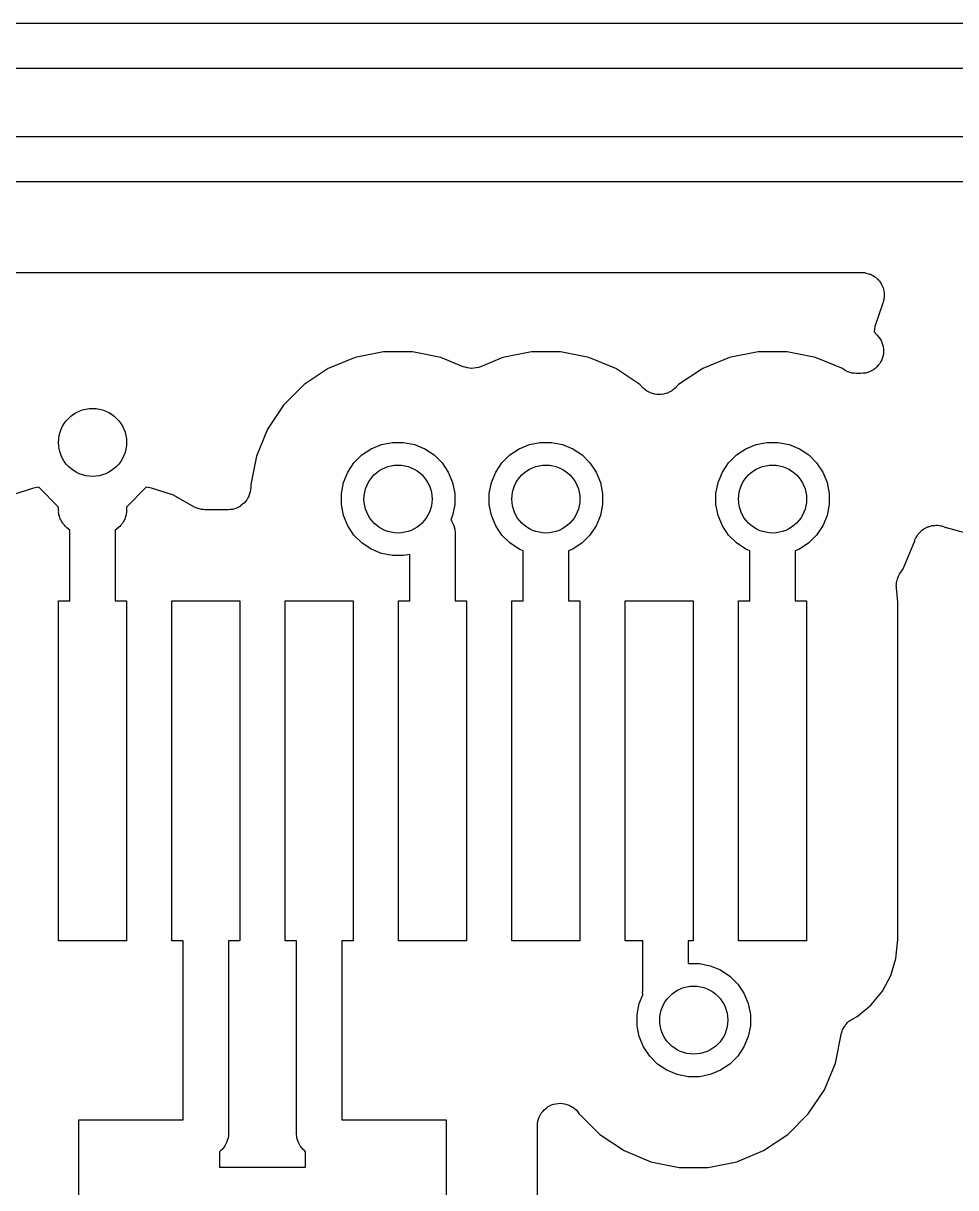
# Model space of a CAD drawing. Extents: x 4.8 to 7.88, y -6.14 to -3.94.
# Drawn here: x 6.9171 to 7.0791, y -4.8047 to -4.6024 of the extents above; entities that cross this region are included whole.
import ezdxf

# ---------------------------------------------------------------- set-up
doc = ezdxf.new("R2010")
doc.units = 0
doc.header["$MEASUREMENT"] = 0
doc.layers.add('BLACK', color=7, linetype='CONTINUOUS')

msp = doc.modelspace()

# ---------------------------------------------------------------- linework, layer by layer
at = {"layer": 'BLACK', "linetype": 'CONTINUOUS'}
for p, q in [((6.62618, -4.60236), (7.08465, -4.60236)), ((7.08465, -4.61024), (6.62761, -4.61024)), ((6.62798, -4.62205), (7.08465, -4.62205)), ((7.08465, -4.62992), (6.62941, -4.62992)), ((6.63757, -4.64567), (7.06271, -4.64567)), ((7.06271, -4.64567), (7.06276, -4.64567)), ((7.06276, -4.64567), (7.063, -4.6457)), ((7.063, -4.6457), (7.06323, -4.6457)), ((7.06323, -4.6457), (7.06338, -4.64574)), ((7.06338, -4.64574), (7.06353, -4.64576)), ((7.06353, -4.64576), (7.06375, -4.64583)), ((7.06375, -4.64583), (7.06397, -4.64588)), ((7.06397, -4.64588), (7.06411, -4.64594)), ((7.06411, -4.64594), (7.06426, -4.64599)), ((7.06426, -4.64599), (7.06446, -4.6461)), ((7.06446, -4.6461), (7.06467, -4.64619)), ((7.06467, -4.64619), (7.0648, -4.64628)), ((7.0648, -4.64628), (7.06493, -4.64636)), ((7.06493, -4.64636), (7.06511, -4.64651)), ((7.06511, -4.64651), (7.0653, -4.64664)), ((7.0653, -4.64664), (7.06541, -4.64675)), ((7.06541, -4.64675), (7.06552, -4.64685)), ((7.06552, -4.64685), (7.06567, -4.64703)), ((7.06567, -4.64703), (7.06583, -4.6472)), ((7.06583, -4.6472), (7.06591, -4.64733)), ((7.06591, -4.64733), (7.066, -4.64745)), ((7.066, -4.64745), (7.06611, -4.64766)), ((7.06611, -4.64766), (7.06623, -4.64785)), ((7.06623, -4.64785), (7.06629, -4.648)), ((7.06629, -4.648), (7.06636, -4.64813)), ((7.06636, -4.64813), (7.06643, -4.64835)), ((7.06643, -4.64835), (7.06651, -4.64857)), ((7.06657, -4.6504), (7.0665, -4.65062)), ((7.06651, -4.64857), (7.06653, -4.64872)), ((7.06653, -4.64872), (7.06658, -4.64887)), ((7.06658, -4.65025), (7.06657, -4.6504)), ((7.06658, -4.64887), (7.0666, -4.6491)), ((7.06662, -4.6501), (7.06658, -4.65025)), ((7.0666, -4.6491), (7.06664, -4.64933)), ((7.06665, -4.64963), (7.06662, -4.64986)), ((7.06662, -4.64986), (7.06662, -4.6501)), ((7.06664, -4.64933), (7.06663, -4.64948)), ((7.06663, -4.64948), (7.06665, -4.64963)), ((7.06632, -4.65118), (7.06502, -4.65508)), ((7.06634, -4.65113), (7.06632, -4.65118)), ((7.06638, -4.65099), (7.06634, -4.65113)), ((7.06645, -4.65085), (7.06638, -4.65099)), ((7.0665, -4.65062), (7.06645, -4.65085)), ((7.06502, -4.65508), (7.06489, -4.65601)), ((7.06489, -4.65601), (7.06538, -4.65651)), ((7.06538, -4.65651), (7.06541, -4.65654)), ((7.06541, -4.65654), (7.06541, -4.65654)), ((7.06541, -4.65654), (7.06541, -4.65654)), ((7.06541, -4.65654), (7.06542, -4.65655)), ((7.06542, -4.65655), (7.06566, -4.65684)), ((7.06566, -4.65684), (7.06589, -4.65714)), ((7.06589, -4.65714), (7.0659, -4.65714)), ((7.0659, -4.65714), (7.0659, -4.65715)), ((7.0659, -4.65715), (7.06608, -4.65749)), ((7.06608, -4.65749), (7.06625, -4.65782)), ((7.06625, -4.65782), (7.06625, -4.65782)), ((7.06625, -4.65782), (7.06625, -4.65783)), ((7.06625, -4.65783), (7.06636, -4.65819)), ((7.06636, -4.65819), (7.06647, -4.65855)), ((7.06647, -4.65855), (7.06647, -4.65856)), ((7.06647, -4.65856), (7.06647, -4.65857)), ((7.06647, -4.65857), (7.0665, -4.65893)), ((6.97472, -4.66043), (6.97007, -4.66236)), ((6.97967, -4.65945), (6.97472, -4.66043)), ((6.98471, -4.65945), (6.97967, -4.65945)), ((6.98965, -4.66043), (6.98471, -4.65945)), ((6.99352, -4.66204), (6.98965, -4.66043)), ((7.00041, -4.66043), (6.99654, -4.66204)), ((7.00535, -4.65945), (7.00041, -4.66043)), ((7.01039, -4.65945), (7.00535, -4.65945)), ((7.01534, -4.66043), (7.01039, -4.65945)), ((7.02, -4.66236), (7.01534, -4.66043)), ((7.03978, -4.66043), (7.03512, -4.66236)), ((7.04472, -4.65945), (7.03978, -4.66043)), ((7.04976, -4.65945), (7.04472, -4.65945)), ((7.05471, -4.66043), (7.04976, -4.65945)), ((7.05937, -4.66236), (7.05471, -4.66043)), ((7.06634, -4.66045), (7.06623, -4.66082)), ((7.06645, -4.6601), (7.06634, -4.66045)), ((7.0665, -4.6597), (7.06645, -4.66008)), ((7.06645, -4.66008), (7.06645, -4.66009)), ((7.06645, -4.66009), (7.06645, -4.6601)), ((7.0665, -4.65893), (7.06654, -4.65932)), ((7.06654, -4.65933), (7.0665, -4.6597)), ((7.06654, -4.65932), (7.06653, -4.65933)), ((7.06653, -4.65933), (7.06654, -4.65933)), ((6.97007, -4.66236), (6.96588, -4.66516)), ((6.99387, -4.66214), (6.99352, -4.66204)), ((6.99422, -4.66225), (6.99387, -4.66214)), ((6.99424, -4.66225), (6.99422, -4.66225)), ((6.99426, -4.66226), (6.99424, -4.66225)), ((6.99462, -4.6623), (6.99426, -4.66226)), ((6.99498, -4.66234), (6.99462, -4.6623)), ((6.995, -4.66233), (6.99498, -4.66234)), ((6.99502, -4.66234), (6.995, -4.66233)), ((6.99538, -4.6623), (6.99502, -4.66234)), ((6.99575, -4.66227), (6.99538, -4.6623)), ((6.99577, -4.66226), (6.99575, -4.66227)), ((6.99579, -4.66226), (6.99577, -4.66226)), ((6.99614, -4.66216), (6.99579, -4.66226)), ((6.99649, -4.66206), (6.99614, -4.66216)), ((6.99652, -4.66204), (6.99649, -4.66206)), ((6.99653, -4.66204), (6.99652, -4.66204)), ((6.99654, -4.66204), (6.99653, -4.66204)), ((6.99653, -4.66204), (6.99653, -4.66204)), ((7.02419, -4.66516), (7.02, -4.66236)), ((7.03512, -4.66236), (7.03093, -4.66516)), ((7.05967, -4.66256), (7.05937, -4.66236)), ((7.05999, -4.66274), (7.05967, -4.66256)), ((7.06477, -4.66258), (7.06443, -4.66275)), ((7.06478, -4.66257), (7.06477, -4.66257)), ((7.06477, -4.66257), (7.06477, -4.66258)), ((7.06507, -4.66233), (7.06478, -4.66257)), ((7.06536, -4.66209), (7.06507, -4.66233)), ((7.06537, -4.66209), (7.06536, -4.66209)), ((7.06561, -4.66179), (7.06537, -4.66208)), ((7.06537, -4.66208), (7.06537, -4.66209)), ((7.06585, -4.6615), (7.06561, -4.66179)), ((7.06586, -4.6615), (7.06585, -4.6615)), ((7.06604, -4.66115), (7.06586, -4.66149)), ((7.06586, -4.66149), (7.06586, -4.6615)), ((7.06622, -4.66083), (7.06604, -4.66115)), ((7.06623, -4.66082), (7.06622, -4.66082)), ((7.06622, -4.66082), (7.06622, -4.66083)), ((7.06031, -4.66291), (7.05999, -4.66274)), ((7.06033, -4.66292), (7.06031, -4.66291)), ((7.06035, -4.66293), (7.06033, -4.66292)), ((7.06069, -4.66303), (7.06035, -4.66293)), ((7.06104, -4.66314), (7.06069, -4.66303)), ((7.06106, -4.66314), (7.06104, -4.66314)), ((7.06108, -4.66315), (7.06106, -4.66314)), ((7.06144, -4.66319), (7.06108, -4.66315)), ((7.0618, -4.66323), (7.06144, -4.66319)), ((7.06185, -4.66323), (7.0618, -4.66323)), ((7.06186, -4.66323), (7.06185, -4.66323)), ((7.06185, -4.66323), (7.06185, -4.66323)), ((7.06185, -4.66323), (7.06185, -4.66323)), ((7.0626, -4.66323), (7.06186, -4.66323)), ((7.06298, -4.66319), (7.0626, -4.66323)), ((7.06335, -4.66316), (7.06298, -4.66319)), ((7.06336, -4.66315), (7.06335, -4.66316)), ((7.06373, -4.66304), (7.06336, -4.66315)), ((7.06336, -4.66315), (7.06336, -4.66315)), ((7.06409, -4.66294), (7.06373, -4.66304)), ((7.0641, -4.66293), (7.06409, -4.66293)), ((7.06409, -4.66293), (7.06409, -4.66294)), ((7.06443, -4.66275), (7.0641, -4.66293)), ((6.96588, -4.66516), (6.96231, -4.66873)), ((7.02478, -4.66575), (7.02419, -4.66516)), ((7.02506, -4.66598), (7.02478, -4.66575)), ((7.02535, -4.66622), (7.02506, -4.66598)), ((7.02536, -4.66623), (7.02535, -4.66622)), ((7.02537, -4.66624), (7.02536, -4.66623)), ((7.0257, -4.66641), (7.02537, -4.66624)), ((7.02602, -4.66659), (7.0257, -4.66641)), ((7.02603, -4.66659), (7.02602, -4.66659)), ((7.02605, -4.6666), (7.02603, -4.66659)), ((7.0264, -4.66671), (7.02605, -4.6666)), ((7.02675, -4.66682), (7.0264, -4.66671)), ((7.02867, -4.66672), (7.02831, -4.66683)), ((7.02902, -4.66662), (7.02867, -4.66672)), ((7.02903, -4.66662), (7.02902, -4.66662)), ((7.02905, -4.66661), (7.02903, -4.66662)), ((7.02938, -4.66644), (7.02905, -4.66661)), ((7.0297, -4.66627), (7.02938, -4.66644)), ((7.02971, -4.66626), (7.0297, -4.66627)), ((7.02973, -4.66625), (7.02971, -4.66626)), ((7.03002, -4.66602), (7.02973, -4.66625)), ((7.0303, -4.66579), (7.03002, -4.66602)), ((7.03032, -4.66577), (7.0303, -4.66579)), ((7.03034, -4.66575), (7.03032, -4.66577)), ((7.03032, -4.66577), (7.03032, -4.66577)), ((7.03032, -4.66577), (7.03032, -4.66577)), ((7.03093, -4.66516), (7.03034, -4.66575)), ((6.96231, -4.66873), (6.95951, -4.67292)), ((7.02677, -4.66682), (7.02675, -4.66682)), ((7.02678, -4.66683), (7.02677, -4.66682)), ((7.02715, -4.66686), (7.02678, -4.66683)), ((7.02752, -4.6669), (7.02715, -4.66686)), ((7.02753, -4.6669), (7.02752, -4.6669)), ((7.02755, -4.6669), (7.02753, -4.6669)), ((7.02792, -4.66687), (7.02755, -4.6669)), ((7.02828, -4.66684), (7.02792, -4.66687)), ((7.0283, -4.66683), (7.02828, -4.66684)), ((7.02831, -4.66683), (7.0283, -4.66683)), ((6.95951, -4.67292), (6.95758, -4.67757)), ((6.97591, -4.67739), (6.97753, -4.67632)), ((6.97753, -4.67632), (6.97932, -4.67558)), ((6.97932, -4.67558), (6.98122, -4.6752)), ((6.98122, -4.6752), (6.98316, -4.6752)), ((6.98316, -4.6752), (6.98506, -4.67558)), ((6.98506, -4.67558), (6.98685, -4.67632)), ((6.98685, -4.67632), (6.98846, -4.67739)), ((7.0016, -4.67739), (7.00321, -4.67632)), ((7.00321, -4.67632), (7.005, -4.67558)), ((7.005, -4.67558), (7.0069, -4.6752)), ((7.0069, -4.6752), (7.00884, -4.6752)), ((7.00884, -4.6752), (7.01074, -4.67558)), ((7.01074, -4.67558), (7.01254, -4.67632)), ((7.01254, -4.67632), (7.01415, -4.67739)), ((7.04097, -4.67739), (7.04258, -4.67632)), ((7.04258, -4.67632), (7.04437, -4.67558)), ((7.04437, -4.67558), (7.04627, -4.6752)), ((7.04627, -4.6752), (7.04821, -4.6752)), ((7.04821, -4.6752), (7.05012, -4.67558)), ((7.05012, -4.67558), (7.05191, -4.67632)), ((7.05191, -4.67632), (7.05352, -4.67739)), ((6.95758, -4.67757), (6.9566, -4.68252)), ((6.97347, -4.68038), (6.97454, -4.67877)), ((6.97454, -4.67877), (6.97591, -4.67739)), ((6.98846, -4.67739), (6.98983, -4.67877)), ((6.98983, -4.67877), (6.99091, -4.68038)), ((6.99915, -4.68038), (7.00023, -4.67877)), ((7.00023, -4.67877), (7.0016, -4.67739)), ((7.01415, -4.67739), (7.01552, -4.67877)), ((7.01552, -4.67877), (7.0166, -4.68038)), ((7.03852, -4.68038), (7.0396, -4.67877)), ((7.0396, -4.67877), (7.04097, -4.67739)), ((7.05352, -4.67739), (7.05489, -4.67877)), ((7.05489, -4.67877), (7.05597, -4.68038)), ((6.97272, -4.68217), (6.97347, -4.68038)), ((6.99091, -4.68038), (6.99165, -4.68217)), ((6.99841, -4.68217), (6.99915, -4.68038)), ((7.0166, -4.68038), (7.01734, -4.68217)), ((7.03778, -4.68217), (7.03852, -4.68038)), ((7.05597, -4.68038), (7.05671, -4.68217)), ((6.9566, -4.68252), (6.9566, -4.68298)), ((6.97235, -4.68407), (6.97272, -4.68217)), ((6.99165, -4.68217), (6.99203, -4.68407)), ((6.99803, -4.68407), (6.99841, -4.68217)), ((7.01734, -4.68217), (7.01772, -4.68407)), ((7.0374, -4.68407), (7.03778, -4.68217)), ((7.05671, -4.68217), (7.05709, -4.68407)), ((6.91886, -4.68313), (6.91508, -4.68438)), ((6.91979, -4.683), (6.91886, -4.68313)), ((6.92323, -4.68643), (6.91979, -4.683)), ((6.93847, -4.683), (6.93504, -4.68643)), ((6.9394, -4.68313), (6.93847, -4.683)), ((6.94319, -4.68438), (6.9394, -4.68313)), ((6.94674, -4.6864), (6.94319, -4.68438)), ((6.9561, -4.68485), (6.95593, -4.68518)), ((6.95628, -4.68453), (6.9561, -4.68485)), ((6.95629, -4.6845), (6.95628, -4.68451)), ((6.95628, -4.68451), (6.95628, -4.68453)), ((6.9564, -4.68415), (6.95629, -4.6845)), ((6.95651, -4.68379), (6.9564, -4.68415)), ((6.95652, -4.68377), (6.95651, -4.68378)), ((6.95651, -4.68378), (6.95651, -4.68379)), ((6.95656, -4.6834), (6.95652, -4.68377)), ((6.9566, -4.68303), (6.95656, -4.6834)), ((6.9566, -4.68298), (6.9566, -4.683)), ((6.9566, -4.683), (6.9566, -4.683)), ((6.9566, -4.683), (6.9566, -4.683)), ((6.9566, -4.683), (6.9566, -4.68303)), ((6.97235, -4.68601), (6.97235, -4.68407)), ((6.99203, -4.68407), (6.99203, -4.68601)), ((6.99803, -4.68601), (6.99803, -4.68407)), ((7.01772, -4.68407), (7.01772, -4.68601)), ((7.0374, -4.68601), (7.0374, -4.68407)), ((7.05709, -4.68407), (7.05709, -4.68601)), ((6.92323, -4.68698), (6.92323, -4.68643)), ((6.92325, -4.68716), (6.92323, -4.68698)), ((6.93504, -4.68643), (6.93504, -4.68698)), ((6.93504, -4.68698), (6.93504, -4.68704)), ((6.94694, -4.68649), (6.94674, -4.6864)), ((6.94713, -4.68659), (6.94694, -4.68649)), ((6.94729, -4.68664), (6.94713, -4.68659)), ((6.94745, -4.68671), (6.94729, -4.68664)), ((6.94766, -4.68676), (6.94745, -4.68671)), ((6.94787, -4.68683), (6.94766, -4.68676)), ((6.94803, -4.68685), (6.94787, -4.68683)), ((6.9482, -4.68688), (6.94803, -4.68685)), ((6.94841, -4.68689), (6.9482, -4.68688)), ((6.94863, -4.68691), (6.94841, -4.68689)), ((6.94869, -4.68691), (6.94863, -4.68691)), ((6.95266, -4.68691), (6.94869, -4.68691)), ((6.95303, -4.68688), (6.95266, -4.68691)), ((6.9534, -4.68684), (6.95303, -4.68688)), ((6.95341, -4.68684), (6.9534, -4.68684)), ((6.95343, -4.68684), (6.95341, -4.68684)), ((6.95378, -4.68673), (6.95343, -4.68684)), ((6.95414, -4.68663), (6.95378, -4.68673)), ((6.95415, -4.68662), (6.95414, -4.68663)), ((6.95416, -4.68662), (6.95415, -4.68662)), ((6.95449, -4.68644), (6.95416, -4.68662)), ((6.95482, -4.68627), (6.95449, -4.68644)), ((6.95483, -4.68626), (6.95482, -4.68627)), ((6.95484, -4.68625), (6.95483, -4.68626)), ((6.95513, -4.68602), (6.95484, -4.68625)), ((6.95542, -4.68579), (6.95513, -4.68602)), ((6.95544, -4.68577), (6.95542, -4.68578)), ((6.95542, -4.68578), (6.95542, -4.68579)), ((6.95567, -4.68548), (6.95544, -4.68577)), ((6.95591, -4.6852), (6.95567, -4.68548)), ((6.95592, -4.68519), (6.95591, -4.6852)), ((6.95593, -4.68518), (6.95592, -4.68519)), ((6.97272, -4.68791), (6.97235, -4.68601)), ((6.99203, -4.68601), (6.99165, -4.68791)), ((6.99841, -4.68791), (6.99803, -4.68601)), ((7.01772, -4.68601), (7.01734, -4.68791)), ((7.03778, -4.68791), (7.0374, -4.68601)), ((7.05709, -4.68601), (7.05671, -4.68791)), ((6.92324, -4.68733), (6.92325, -4.68716)), ((6.92328, -4.68754), (6.92324, -4.68733)), ((6.9233, -4.68775), (6.92328, -4.68754)), ((6.92335, -4.68791), (6.9233, -4.68775)), ((6.92339, -4.68808), (6.92335, -4.68791)), ((6.92346, -4.68828), (6.92339, -4.68808)), ((6.92353, -4.68848), (6.92346, -4.68828)), ((6.92361, -4.68864), (6.92353, -4.68848)), ((6.92367, -4.6888), (6.92361, -4.68864)), ((6.92379, -4.68898), (6.92367, -4.6888)), ((6.92389, -4.68916), (6.92379, -4.68898)), ((6.93445, -4.68902), (6.93435, -4.68921)), ((6.93457, -4.68885), (6.93445, -4.68902)), ((6.93464, -4.68869), (6.93457, -4.68885)), ((6.93472, -4.68853), (6.93464, -4.68869)), ((6.93479, -4.68833), (6.93472, -4.68853)), ((6.93487, -4.68814), (6.93479, -4.68833)), ((6.9349, -4.68797), (6.93487, -4.68814)), ((6.93495, -4.6878), (6.9349, -4.68797)), ((6.93498, -4.68759), (6.93495, -4.6878)), ((6.93502, -4.68738), (6.93498, -4.68759)), ((6.93504, -4.68704), (6.93502, -4.68721)), ((6.93502, -4.68721), (6.93502, -4.68738)), ((6.97347, -4.6897), (6.97272, -4.68791)), ((6.99165, -4.68791), (6.99134, -4.68867)), ((6.99134, -4.68867), (6.99148, -4.68884)), ((6.99148, -4.68884), (6.99184, -4.68953)), ((6.99915, -4.6897), (6.99841, -4.68791)), ((7.01734, -4.68791), (7.0166, -4.6897)), ((7.03852, -4.6897), (7.03778, -4.68791)), ((7.05671, -4.68791), (7.05597, -4.6897)), ((6.924, -4.6893), (6.92389, -4.68916)), ((6.92409, -4.68944), (6.924, -4.6893)), ((6.92424, -4.68959), (6.92409, -4.68944)), ((6.92437, -4.68976), (6.92424, -4.68959)), ((6.9245, -4.68987), (6.92437, -4.68976)), ((6.92463, -4.68999), (6.9245, -4.68987)), ((6.92467, -4.69003), (6.92463, -4.68999)), ((6.9252, -4.69046), (6.92467, -4.69003)), ((6.9252, -4.70276), (6.9252, -4.69046)), ((6.9336, -4.69003), (6.93307, -4.69046)), ((6.93307, -4.69046), (6.93307, -4.70276)), ((6.93372, -4.6899), (6.9336, -4.69003)), ((6.93386, -4.6898), (6.93372, -4.6899)), ((6.93399, -4.68963), (6.93386, -4.6898)), ((6.93414, -4.68948), (6.93399, -4.68963)), ((6.93424, -4.68934), (6.93414, -4.68948)), ((6.93435, -4.68921), (6.93424, -4.68934)), ((6.97454, -4.69131), (6.97347, -4.6897)), ((6.99184, -4.68953), (6.99195, -4.68989)), ((6.99195, -4.68989), (6.99207, -4.69027)), ((6.99207, -4.69027), (6.99207, -4.69028)), ((6.99207, -4.69028), (6.99213, -4.69085)), ((6.99213, -4.69085), (6.99213, -4.69085)), ((6.99213, -4.69085), (6.99214, -4.69104)), ((6.99214, -4.69104), (6.99213, -4.69123)), ((7.00023, -4.69131), (6.99915, -4.6897)), ((7.0166, -4.6897), (7.01552, -4.69131)), ((7.0396, -4.69131), (7.03852, -4.6897)), ((7.05597, -4.6897), (7.05489, -4.69131)), ((7.07257, -4.69109), (7.07275, -4.69091)), ((7.07275, -4.69091), (7.07291, -4.69072)), ((7.07291, -4.69072), (7.07301, -4.69064)), ((7.07301, -4.69064), (7.0731, -4.69054)), ((7.0731, -4.69054), (7.07331, -4.6904)), ((7.07331, -4.6904), (7.07351, -4.69024)), ((7.07351, -4.69024), (7.07363, -4.69018)), ((7.07363, -4.69018), (7.07373, -4.6901)), ((7.07373, -4.6901), (7.07397, -4.69)), ((7.07397, -4.69), (7.07419, -4.68988)), ((7.07419, -4.68988), (7.07432, -4.68985)), ((7.07432, -4.68985), (7.07444, -4.68979)), ((7.07444, -4.68979), (7.07468, -4.68974)), ((7.07468, -4.68974), (7.07493, -4.68967)), ((7.07493, -4.68967), (7.07506, -4.68966)), ((7.07506, -4.68966), (7.07519, -4.68963)), ((7.07519, -4.68963), (7.07544, -4.68962)), ((7.07544, -4.68962), (7.07569, -4.6896)), ((7.07569, -4.6896), (7.07582, -4.68961)), ((7.07582, -4.68961), (7.07596, -4.68961)), ((7.07596, -4.68961), (7.0762, -4.68965)), ((7.0762, -4.68965), (7.07646, -4.68968)), ((7.07646, -4.68968), (7.07658, -4.68972)), ((7.07658, -4.68972), (7.07671, -4.68974)), ((7.07671, -4.68974), (7.07695, -4.68983)), ((7.07695, -4.68983), (7.07719, -4.68991)), ((7.07719, -4.68991), (7.07731, -4.68997)), ((7.07731, -4.68997), (7.0774, -4.69001)), ((7.0774, -4.69001), (7.08121, -4.69106)), ((6.97591, -4.69268), (6.97454, -4.69131)), ((6.97753, -4.69376), (6.97591, -4.69268)), ((6.99213, -4.69123), (6.99213, -4.70276)), ((7.0016, -4.69268), (7.00023, -4.69131)), ((7.00321, -4.69376), (7.0016, -4.69268)), ((7.01415, -4.69268), (7.01254, -4.69376)), ((7.01552, -4.69131), (7.01415, -4.69268)), ((7.04097, -4.69268), (7.0396, -4.69131)), ((7.04258, -4.69376), (7.04097, -4.69268)), ((7.05352, -4.69268), (7.05191, -4.69376)), ((7.05489, -4.69131), (7.05352, -4.69268)), ((7.06992, -4.69716), (7.07193, -4.69231)), ((7.07193, -4.69231), (7.07197, -4.69222)), ((7.07197, -4.69222), (7.07204, -4.69198)), ((7.07204, -4.69198), (7.07211, -4.69186)), ((7.07211, -4.69186), (7.07216, -4.69174)), ((7.07216, -4.69174), (7.07229, -4.69153)), ((7.07229, -4.69153), (7.07241, -4.69131)), ((7.07241, -4.69131), (7.0725, -4.69121)), ((7.0725, -4.69121), (7.07257, -4.69109)), ((6.97932, -4.6945), (6.97753, -4.69376)), ((6.98122, -4.69488), (6.97932, -4.6945)), ((6.98316, -4.69488), (6.98122, -4.69488)), ((6.98425, -4.69466), (6.98316, -4.69488)), ((6.98425, -4.70276), (6.98425, -4.69466)), ((7.00394, -4.69406), (7.00321, -4.69376)), ((7.00394, -4.70276), (7.00394, -4.69406)), ((7.01254, -4.69376), (7.01181, -4.69406)), ((7.01181, -4.69406), (7.01181, -4.70276)), ((7.04331, -4.69406), (7.04258, -4.69376)), ((7.04331, -4.70276), (7.04331, -4.69406)), ((7.05191, -4.69376), (7.05118, -4.69406)), ((7.05118, -4.69406), (7.05118, -4.70276)), ((7.06887, -4.69915), (7.06892, -4.69894)), ((7.06892, -4.69894), (7.06899, -4.69879)), ((7.06899, -4.69879), (7.06904, -4.69862)), ((7.06904, -4.69862), (7.06914, -4.69843)), ((7.06914, -4.69843), (7.06922, -4.69824)), ((7.06922, -4.69824), (7.06932, -4.6981)), ((7.06932, -4.6981), (7.0694, -4.69795)), ((7.0694, -4.69795), (7.06992, -4.69716)), ((7.06873, -4.70012), (7.06876, -4.69991)), ((7.06875, -4.70029), (7.06873, -4.70012)), ((7.06875, -4.70046), (7.06875, -4.70029)), ((7.06875, -4.70052), (7.06875, -4.70046)), ((7.06899, -4.70295), (7.06875, -4.70052)), ((7.06876, -4.6997), (7.06879, -4.69953)), ((7.06876, -4.69991), (7.06876, -4.6997)), ((7.06879, -4.69953), (7.06881, -4.69936)), ((7.06881, -4.69936), (7.06887, -4.69915)), ((6.92323, -4.76181), (6.92323, -4.70276)), ((6.92323, -4.70276), (6.9252, -4.70276)), ((6.93307, -4.70276), (6.93504, -4.70276)), ((6.93504, -4.70276), (6.93504, -4.76181)), ((6.94291, -4.76181), (6.94291, -4.70276)), ((6.94291, -4.70276), (6.95472, -4.70276)), ((6.95472, -4.70276), (6.95472, -4.76181)), ((6.9626, -4.76181), (6.9626, -4.70276)), ((6.9626, -4.70276), (6.97441, -4.70276)), ((6.97441, -4.70276), (6.97441, -4.76181)), ((6.98228, -4.76181), (6.98228, -4.70276)), ((6.98228, -4.70276), (6.98425, -4.70276)), ((6.99213, -4.70276), (6.99409, -4.70276)), ((6.99409, -4.70276), (6.99409, -4.76181)), ((7.00197, -4.76181), (7.00197, -4.70276)), ((7.00197, -4.70276), (7.00394, -4.70276)), ((7.01181, -4.70276), (7.01378, -4.70276)), ((7.01378, -4.70276), (7.01378, -4.76181)), ((7.02165, -4.76181), (7.02165, -4.70276)), ((7.02165, -4.70276), (7.03346, -4.70276)), ((7.03346, -4.70276), (7.03346, -4.76181)), ((7.04134, -4.76181), (7.04134, -4.70276)), ((7.04134, -4.70276), (7.04331, -4.70276)), ((7.05118, -4.70276), (7.05315, -4.70276)), ((7.05315, -4.70276), (7.05315, -4.76181)), ((7.06899, -4.76162), (7.06899, -4.70295)), ((6.93504, -4.76181), (6.92323, -4.76181)), ((6.94488, -4.76181), (6.94291, -4.76181)), ((6.94488, -4.79291), (6.94488, -4.76181)), ((6.95472, -4.76181), (6.95276, -4.76181)), ((6.95276, -4.76181), (6.95276, -4.79508)), ((6.96457, -4.76181), (6.9626, -4.76181)), ((6.96457, -4.79508), (6.96457, -4.76181)), ((6.97441, -4.76181), (6.97244, -4.76181)), ((6.97244, -4.76181), (6.97244, -4.79291)), ((6.99409, -4.76181), (6.98228, -4.76181)), ((7.01378, -4.76181), (7.00197, -4.76181)), ((7.0247, -4.76181), (7.02165, -4.76181)), ((7.0247, -4.7705), (7.0247, -4.76181)), ((7.03346, -4.76181), (7.03257, -4.76181)), ((7.03257, -4.76181), (7.03257, -4.76577)), ((7.05315, -4.76181), (7.04134, -4.76181)), ((7.06867, -4.7649), (7.06899, -4.76162)), ((7.03257, -4.76577), (7.03259, -4.76577)), ((7.03259, -4.76577), (7.03453, -4.76577)), ((7.03453, -4.76577), (7.03643, -4.76615)), ((7.06777, -4.76787), (7.06867, -4.7649)), ((7.03643, -4.76615), (7.03822, -4.76689)), ((7.03822, -4.76689), (7.03983, -4.76797)), ((7.06631, -4.7706), (7.06777, -4.76787)), ((7.03983, -4.76797), (7.0412, -4.76934)), ((7.0412, -4.76934), (7.04228, -4.77095)), ((7.02409, -4.77274), (7.02473, -4.7712)), ((7.02468, -4.77069), (7.0247, -4.7705)), ((7.02473, -4.7712), (7.02468, -4.77069)), ((7.04228, -4.77095), (7.04302, -4.77274)), ((7.06434, -4.773), (7.06631, -4.7706)), ((7.02372, -4.77464), (7.02409, -4.77274)), ((7.04302, -4.77274), (7.0434, -4.77464)), ((7.06194, -4.77497), (7.06434, -4.773)), ((7.02372, -4.77658), (7.02372, -4.77464)), ((7.0434, -4.77464), (7.0434, -4.77658)), ((7.06013, -4.7762), (7.06027, -4.77604)), ((7.06027, -4.77604), (7.0604, -4.77593)), ((7.0604, -4.77593), (7.06052, -4.77581)), ((7.06052, -4.77581), (7.0607, -4.77569)), ((7.0607, -4.77569), (7.06087, -4.77556)), ((7.06087, -4.77556), (7.06102, -4.77548)), ((7.06102, -4.77548), (7.06116, -4.77538)), ((7.06116, -4.77538), (7.06194, -4.77497)), ((7.02409, -4.77848), (7.02372, -4.77658)), ((7.0434, -4.77658), (7.04302, -4.77848)), ((7.05916, -4.77809), (7.05917, -4.77803)), ((7.05917, -4.77803), (7.05922, -4.77787)), ((7.05922, -4.77787), (7.05926, -4.7777)), ((7.05926, -4.7777), (7.05934, -4.7775)), ((7.05934, -4.7775), (7.0594, -4.7773)), ((7.0594, -4.7773), (7.05949, -4.77715)), ((7.05949, -4.77715), (7.05955, -4.77699)), ((7.05955, -4.77699), (7.05967, -4.77681)), ((7.05967, -4.77681), (7.05977, -4.77663)), ((7.05977, -4.77663), (7.05988, -4.7765)), ((7.05988, -4.7765), (7.05998, -4.77635)), ((7.05998, -4.77635), (7.06013, -4.7762)), ((7.02484, -4.78027), (7.02409, -4.77848)), ((7.04302, -4.77848), (7.04228, -4.78027)), ((7.05817, -4.78308), (7.05916, -4.77809)), ((7.02591, -4.78189), (7.02484, -4.78027)), ((7.02728, -4.78326), (7.02591, -4.78189)), ((7.0412, -4.78189), (7.03983, -4.78326)), ((7.04228, -4.78027), (7.0412, -4.78189)), ((7.0289, -4.78433), (7.02728, -4.78326)), ((7.03983, -4.78326), (7.03822, -4.78433)), ((7.05624, -4.78773), (7.05817, -4.78308)), ((7.03069, -4.78508), (7.0289, -4.78433)), ((7.03259, -4.78545), (7.03069, -4.78508)), ((7.03453, -4.78545), (7.03259, -4.78545)), ((7.03643, -4.78508), (7.03453, -4.78545)), ((7.03822, -4.78433), (7.03643, -4.78508)), ((7.05344, -4.79192), (7.05624, -4.78773)), ((7.00922, -4.79024), (7.00958, -4.79013)), ((7.00958, -4.79013), (7.00959, -4.79013)), ((7.00959, -4.79013), (7.00998, -4.7901)), ((7.00959, -4.79013), (7.00959, -4.79013)), ((7.00998, -4.7901), (7.01035, -4.79006)), ((7.01035, -4.79006), (7.01035, -4.79006)), ((7.01035, -4.79006), (7.01036, -4.79006)), ((7.01036, -4.79006), (7.01074, -4.7901)), ((7.01074, -4.7901), (7.01111, -4.79014)), ((7.01111, -4.79014), (7.01112, -4.79014)), ((7.01112, -4.79014), (7.01112, -4.79014)), ((7.01112, -4.79014), (7.01149, -4.79025)), ((7.00671, -4.79245), (7.0069, -4.79211)), ((7.0069, -4.79211), (7.00708, -4.79178)), ((7.00708, -4.79177), (7.00732, -4.79149)), ((7.00708, -4.79178), (7.00708, -4.79177)), ((7.00708, -4.79178), (7.00708, -4.79178)), ((7.00732, -4.79149), (7.00757, -4.79119)), ((7.00757, -4.79119), (7.00758, -4.79118)), ((7.00757, -4.79119), (7.00757, -4.79119)), ((7.00758, -4.79118), (7.00786, -4.79095)), ((7.00786, -4.79095), (7.00817, -4.79071)), ((7.00817, -4.79071), (7.00818, -4.7907)), ((7.00817, -4.79071), (7.00817, -4.79071)), ((7.00818, -4.7907), (7.0085, -4.79053)), ((7.0085, -4.79053), (7.00885, -4.79035)), ((7.00885, -4.79035), (7.00885, -4.79035)), ((7.00885, -4.79035), (7.00886, -4.79035)), ((7.00886, -4.79035), (7.00922, -4.79024)), ((7.01149, -4.79025), (7.01185, -4.79036)), ((7.01185, -4.79036), (7.01185, -4.79037)), ((7.01185, -4.79037), (7.01186, -4.79037)), ((7.01186, -4.79037), (7.01219, -4.79055)), ((7.01219, -4.79055), (7.01252, -4.79073)), ((7.01252, -4.79073), (7.01253, -4.79073)), ((7.01253, -4.79073), (7.01253, -4.79073)), ((7.01253, -4.79073), (7.01282, -4.79097)), ((7.01282, -4.79097), (7.01312, -4.79122)), ((7.01312, -4.79122), (7.01312, -4.79122)), ((7.01312, -4.79122), (7.01313, -4.79122)), ((7.01313, -4.79122), (7.01336, -4.79151)), ((7.01336, -4.79151), (7.0136, -4.79181)), ((7.0136, -4.79181), (7.01368, -4.79192)), ((7.01368, -4.79192), (7.01725, -4.79549)), ((7.04987, -4.79549), (7.05344, -4.79192)), ((6.92677, -4.81732), (6.92677, -4.79291)), ((6.92677, -4.79291), (6.94488, -4.79291)), ((6.97244, -4.79291), (6.99055, -4.79291)), ((6.99055, -4.79291), (6.99055, -4.81732)), ((7.00639, -4.79394), (7.00644, -4.79356)), ((7.00639, -4.79395), (7.00639, -4.79394)), ((7.00639, -4.794), (7.00639, -4.79395)), ((7.00639, -4.79395), (7.00639, -4.79395)), ((7.00639, -4.79395), (7.00639, -4.79395)), ((7.00639, -4.81713), (7.00639, -4.794)), ((7.00644, -4.79356), (7.00648, -4.79319)), ((7.00648, -4.79318), (7.0066, -4.79281)), ((7.00648, -4.79319), (7.00648, -4.79318)), ((7.00648, -4.79318), (7.00648, -4.79318)), ((7.0066, -4.79281), (7.00671, -4.79246)), ((7.00671, -4.79246), (7.00671, -4.79245)), ((7.00671, -4.79245), (7.00671, -4.79245)), ((6.9527, -4.79605), (6.9526, -4.79636)), ((6.95272, -4.79579), (6.9527, -4.79605)), ((6.95276, -4.79547), (6.95272, -4.79579)), ((6.95276, -4.79508), (6.95277, -4.79528)), ((6.95277, -4.79528), (6.95276, -4.79547)), ((6.95276, -4.79547), (6.95276, -4.79547)), ((6.96455, -4.79528), (6.96457, -4.79508)), ((6.96462, -4.79605), (6.96455, -4.79528)), ((6.96484, -4.79677), (6.96462, -4.79605)), ((7.01725, -4.79549), (7.02144, -4.79829)), ((7.04568, -4.79829), (7.04987, -4.79549)), ((6.95147, -4.7982), (6.95118, -4.79848)), ((6.95162, -4.79807), (6.95147, -4.7982)), ((6.95174, -4.79792), (6.95162, -4.79807)), ((6.95186, -4.79778), (6.95174, -4.79792)), ((6.95174, -4.79792), (6.95174, -4.79792)), ((6.95211, -4.79747), (6.95186, -4.79778)), ((6.95247, -4.79679), (6.95211, -4.79747)), ((6.9526, -4.79636), (6.95247, -4.79679)), ((6.96485, -4.79679), (6.96484, -4.79677)), ((6.96521, -4.79747), (6.96485, -4.79679)), ((6.96571, -4.79807), (6.96521, -4.79747)), ((6.96586, -4.7982), (6.96571, -4.79807)), ((6.96614, -4.79848), (6.96586, -4.7982)), ((7.02144, -4.79829), (7.02609, -4.80022)), ((7.04102, -4.80022), (7.04568, -4.79829)), ((6.95118, -4.79848), (6.95118, -4.80118)), ((6.96614, -4.80118), (6.96614, -4.79848)), ((7.02609, -4.80022), (7.03104, -4.8012)), ((7.03608, -4.8012), (7.04102, -4.80022)), ((6.95118, -4.80118), (6.96614, -4.80118)), ((7.03104, -4.8012), (7.03608, -4.8012))]:
    msp.add_line(p, q, dxfattribs=at)
at = {"layer": 'BLACK'}
for centre in [(6.92913, -4.6752), (6.98219, -4.68504), (7.00787, -4.68504), (7.04724, -4.68504), (7.03356, -4.77561)]:
    msp.add_circle(centre, 0.00591, dxfattribs=at)

doc.saveas('drawing.dxf')
